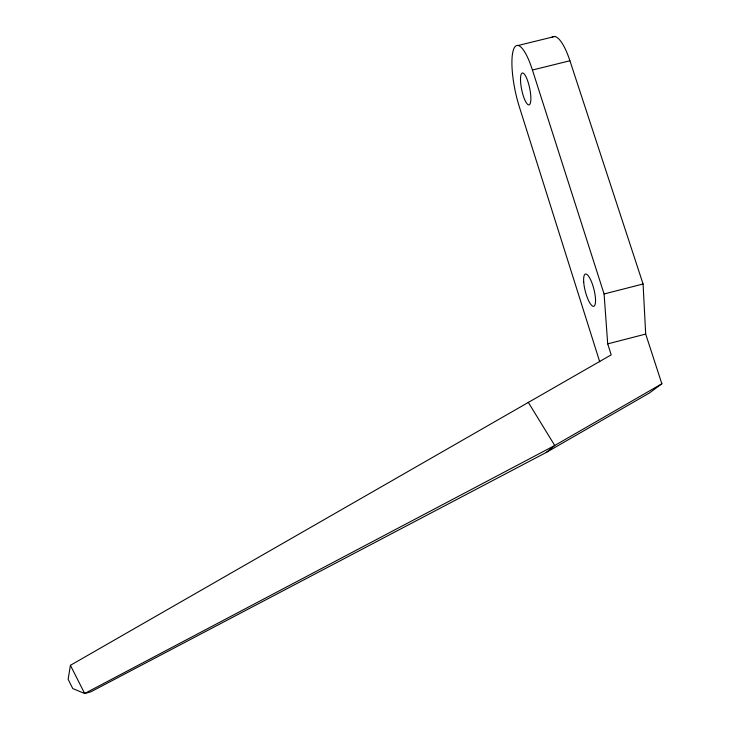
<?xml version="1.0" encoding="UTF-8"?>
<svg xmlns="http://www.w3.org/2000/svg" width="730" height="730" viewBox="0 0 730 730"><rect width="100%" height="100%" fill="white"/><g stroke="black" fill="none" stroke-linecap="round" stroke-linejoin="round"><path stroke-width="1.09" d="M599.741 361.825L519.304 106.726A44.092 10.996 78.2 0 1 513.528 49.53A44.092 10.996 78.2 0 1 532.426 70.016L604.084 293.971L607.707 343.866L611.202 354.853L70.408 665.313L68.145 679.365L72.79 688.582L84.68 693.5L90.657 691.903L546.314 452.418L649.454 392.968L661.855 383.779L645.694 334.075L643.075 283.997L569.929 60.763A44.037 12.255 78.5 0 0 551.643 37.485M546.314 452.418L554.745 445.492L661.855 383.779M607.707 343.866L645.694 334.075M604.084 293.971L643.075 283.997M532.426 70.016L569.929 60.763M518.081 45.497L554.718 36.5M528.21 402.221L554.745 445.492L84.68 693.5L70.408 665.313M583.708 282.072A16.671 4.435 75.6 0 0 593.435 306.345A16.671 4.435 75.6 0 0 591.61 282.063A16.671 4.435 75.6 0 0 583.708 282.072M520.499 79.661A16.288 4.061 78.2 0 0 528.392 104.837A16.288 4.061 78.2 0 0 528.164 82.344A16.288 4.061 78.2 0 0 520.499 79.661"/></g></svg>
